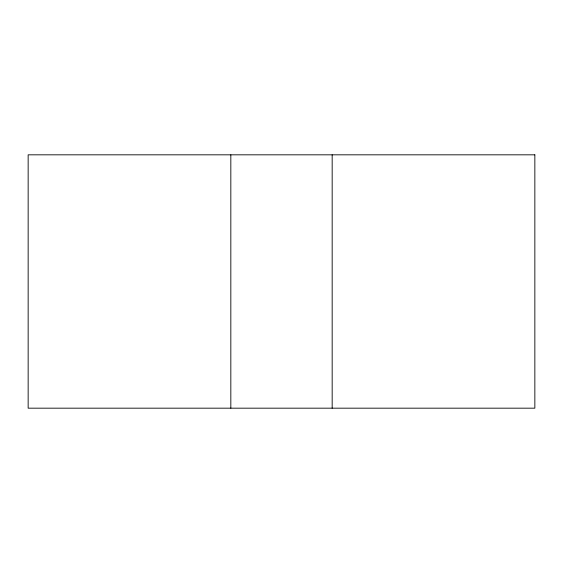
<?xml version="1.0" encoding="UTF-8"?>
<svg xmlns="http://www.w3.org/2000/svg" width="563" height="563" viewBox="0 0 563 563"><rect width="100%" height="100%" fill="white"/><g stroke="black" fill="none" stroke-linecap="round" stroke-linejoin="round"><path stroke-width="0.84" d="M332.17 154.825L332.17 408.175M230.83 154.825L230.83 408.175M534.85 154.825L28.15 154.825L28.15 408.175L534.85 408.175L534.85 154.825"/></g></svg>
